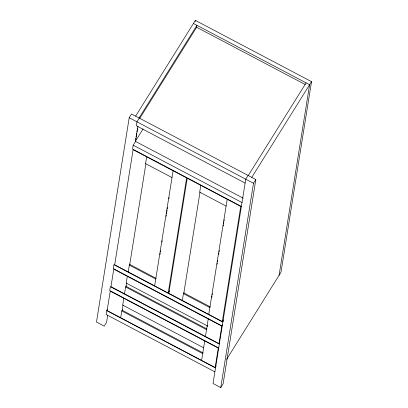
<?xml version="1.0" encoding="UTF-8"?>
<svg xmlns="http://www.w3.org/2000/svg" width="408" height="408" viewBox="0 0 408 408"><rect width="100%" height="100%" fill="white"/><g stroke="black" fill="none" stroke-linecap="round" stroke-linejoin="round"><path stroke-width="0.61" d="M248.089 175.435L245.744 179.199L213.017 383.515L220.759 387.6L223.11 383.841L255.836 179.52L131.544 113.99L129.198 117.754L96.472 322.075L104.213 326.155L106.564 322.397L107.671 315.481M107.381 309.514L106.707 310.59L106.085 314.481L214.889 371.841M135.548 141.428L133.202 145.187L132.58 149.078L241.378 206.443M135.67 139.363L135.869 138.103M136.073 136.843L136.68 133.069M136.879 131.815L137.083 130.555M137.282 129.295L137.486 128.036M135.461 141.964L137.981 126.251M120.676 317.74L121.768 310.932L122.441 309.856M123.797 298.284L122.706 305.092L203.628 347.759M124.511 293.806L125.603 286.997L126.276 285.921M127.316 276.293L126.225 283.106L207.152 325.768M128.229 271.922L129.321 265.113L129.989 264.037M146.666 156.82L145.574 163.634L171.998 177.567M123.038 304.995L122.196 310.248L203.118 352.91M126.567 282.979L126.031 286.314L206.953 328.976M145.901 163.577L129.744 264.425L156.172 278.358M195.172 21.66L195.371 20.4L311.528 81.641L281 272.243L226.619 359.356M154.652 285.855L173.089 170.753M159.982 254.556L160.186 253.302M160.385 252.052L160.584 250.798M161.991 242.026L162.19 240.776M166.107 216.347L166.306 215.093M166.505 213.838L166.709 212.588M166.908 211.334L167.107 210.079M167.311 208.83L167.51 207.575M168.912 198.803L169.116 197.554M196.534 27.831L196.936 25.316L139.097 117.973M168.203 293L186.64 177.898L133.11 149.675L114.679 264.777L168.203 293L169.549 290.848M182.34 300.451L183.427 293.638L184.1 292.567M200.772 185.349L199.685 192.158L226.109 206.091M200.012 192.102L183.855 292.954L210.283 306.887M208.763 314.379L227.2 199.282M201.603 360.407L204.719 340.945M205.433 336.473L208.238 318.959M211.788 297.493L211.987 296.239M212.186 294.984L212.389 293.735M217.102 264.292L217.306 263.038M217.505 261.783L217.709 260.534M218.708 254.271L218.912 253.016M219.111 251.761L219.31 250.512M223.227 226.078L223.426 224.828M223.625 223.574L223.829 222.319M224.028 221.07L224.227 219.815M207.31 326.752L207.488 325.64M222.314 321.524L240.751 206.428L187.221 178.204L168.785 293.306L222.314 321.524L223.324 319.913M215.154 367.552L218.27 348.09L110.242 291.139L107.126 310.6L215.154 367.552L216.158 365.94M218.989 343.618L221.794 326.104L113.766 269.153L110.961 286.661L218.989 343.618L219.657 342.541M220.759 387.6L253.485 183.279L255.836 179.52M279.077 275.318L309.606 84.716L193.448 23.475M135.609 116.137L195.371 20.4M139.291 118.075L136.94 121.834L136.318 125.73L245.121 183.09M139.791 118.305L196.625 27.26L305.25 84.527M143.091 128.933L135.354 141.326L243.224 198.191M248.283 175.537L306.122 82.88M251.767 177.378L311.528 81.641M223.329 320.948L222.656 322.024L113.852 264.659L113.23 268.551L222.034 325.916L222.702 324.839M219.805 342.934L219.132 344.01L110.333 286.651L109.711 290.542L218.51 347.902M129.198 117.754L253.485 183.279M133.202 145.187L242 202.546M129.321 265.113L155.744 279.041M183.427 293.638L209.855 307.571M125.603 286.997L206.524 329.664M121.768 310.932L202.694 353.598M106.707 310.59L215.511 367.95"/></g></svg>
